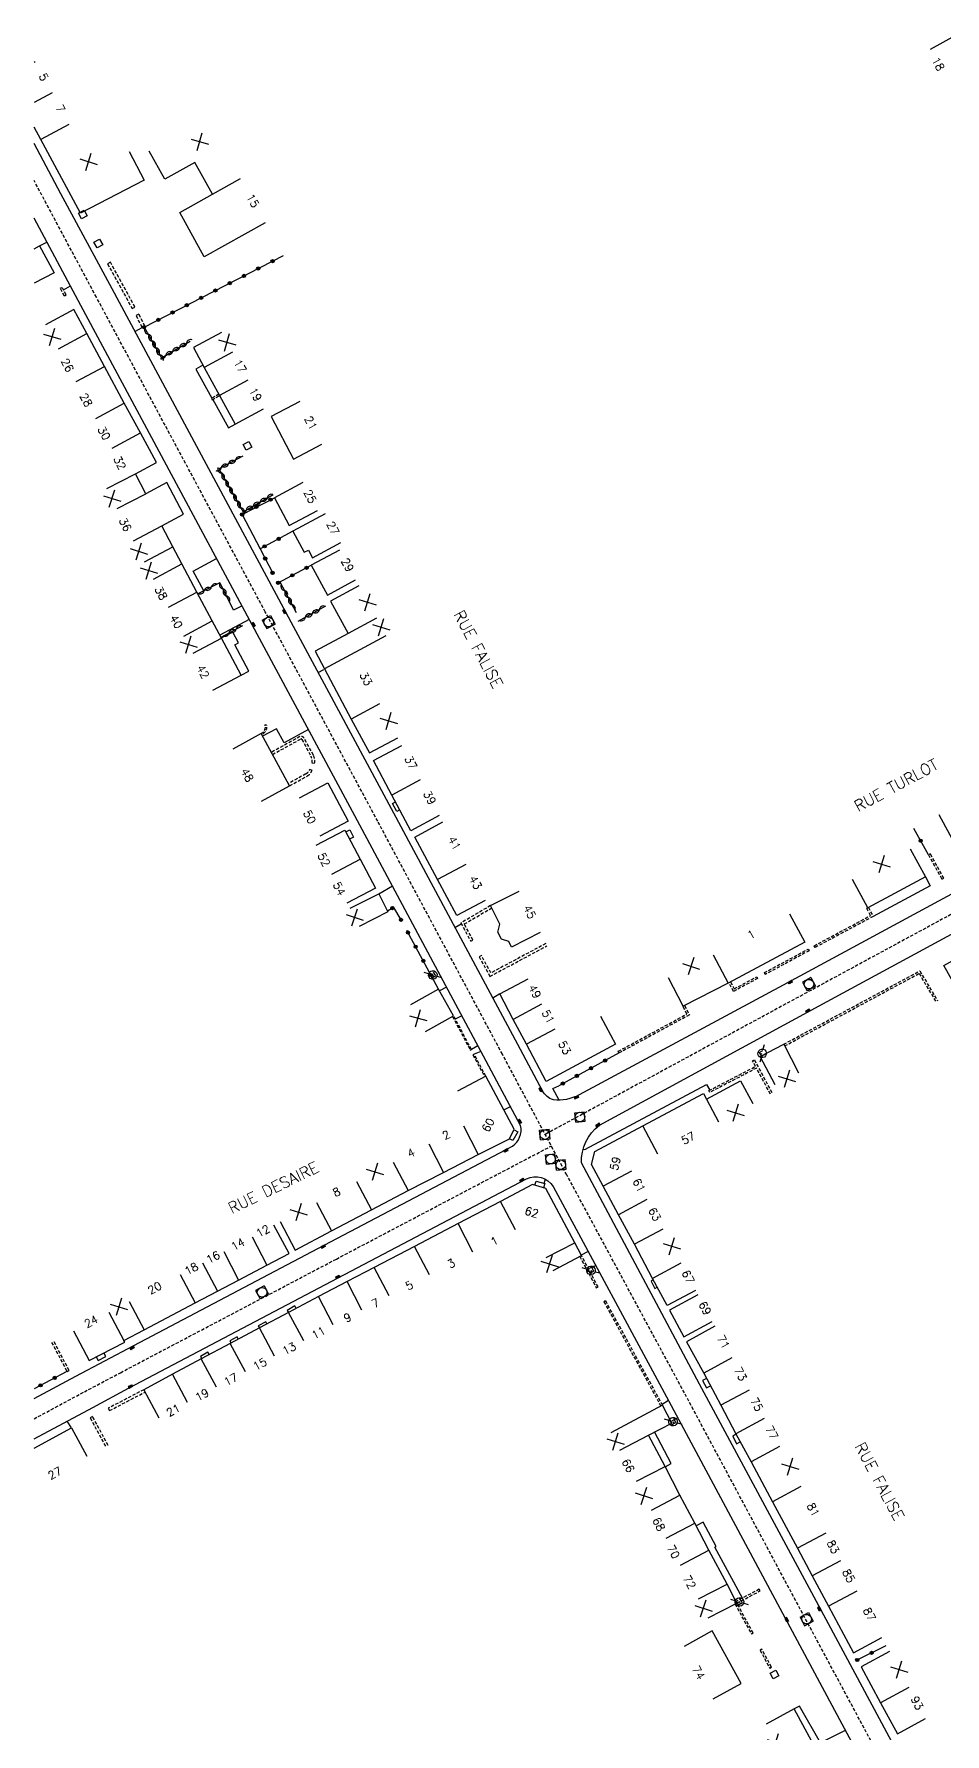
# Model space of a CAD drawing. Header units: millimetres. Extents: x 151000 to 152000, y 127000 to 128000.
# Drawn here: x 151000 to 151141.9, y 127267.3 to 127532 of the extents above; entities that cross this region are included whole.
import ezdxf
from ezdxf.enums import TextEntityAlignment as Align

# ---------------------------------------------------------------- set-up
doc = ezdxf.new("R2010")
doc.units = ezdxf.units.MM
doc.linetypes.add('DASHED', pattern=[0.75, 0.5, -0.25])
doc.layers.get('0').update_dxf_attribs({"linetype": 'CONTINUOUS'})
for name, color, linetype in [('W0001', 6, 'DASHED'), ('W0008', 7, 'CONTINUOUS'), ('W0100', 7, 'CONTINUOUS'), ('W0112', 1, 'DASHED'), ('W0310', 3, 'CONTINUOUS'), ('W0322', 7, 'CONTINUOUS'), ('W0334', 7, 'CONTINUOUS'), ('W0400', 7, 'CONTINUOUS'), ('W0420', 7, 'CONTINUOUS'), ('W0471', 7, 'CONTINUOUS'), ('W0989', 7, 'CONTINUOUS'), ('W0991', 7, 'CONTINUOUS'), ('W1102', 7, 'CONTINUOUS')]:
    doc.layers.add(name, color=color, linetype=linetype)
doc.styles.get("Standard").update_dxf_attribs({"font": 'romans.shx', "width": 0.85})

# ---------------------------------------------------------------- blocks, each defined once
blk = doc.blocks.new('t322o')
at = {"color": 0, "linetype": 'Continuous'}
for radius in [0.25, 0.15]:
    blk.add_circle((0, 0), radius, dxfattribs=at)
blk = doc.blocks.new('t310o')
at = {"color": 0, "linetype": 'Continuous'}
for centre, start, end in [((-0.5, 0.38), 216.8699, 323.1304), ((0.5, -0.37), 36.8699, 143.1303)]:
    blk.add_arc(centre, 0.625, start, end, dxfattribs=at)
blk = doc.blocks.new('T420')
for p, q in [((0.75, 0.75), (-0.75, 0.75)), ((-0.75, 0.75), (-0.75, -0.75)), ((0.75, 0.75), (0.75, -0.75)), ((0.75, -0.75), (-0.75, -0.75))]:
    blk.add_line(p, q)
blk.add_ellipse((0, 0), major_axis=(-0.53, 0.53), ratio=1, start_param=3.926991, end_param=10.210176)
blk = doc.blocks.new('T400')
for p, q in [((-0.15, 0.3), (0.15, 0.3)), ((-0.15, -0.25), (-0.15, 0.3)), ((-0.15, 0.15), (0.15, 0.15)), ((-0.15, 0), (0.15, 0)), ((0.15, 0.3), (0.15, -0.25)), ((-0.15, -0.15), (0.15, -0.15)), ((-0.15, -0.25), (-0.15, -0.3)), ((-0.15, -0.3), (0.15, -0.3)), ((0.15, -0.3), (0.15, -0.25))]:
    blk.add_line(p, q)
blk = doc.blocks.new('t112o')
at = {"color": 0, "linetype": 'Continuous'}
for p, q in [((-0.5, 0.5), (0.5, 0.5)), ((-0.5, -0.5), (-0.5, 0.5)), ((0.5, 0.5), (0.5, -0.5)), ((0.5, -0.5), (-0.5, -0.5))]:
    blk.add_line(p, q, dxfattribs=at)
blk = doc.blocks.new('t991o')
at = {"color": 0, "linetype": 'Continuous'}
for p, q in [((-1, 1), (1, -1)), ((-1, -1), (1, 1))]:
    blk.add_line(p, q, dxfattribs=at)
blk = doc.blocks.new('T471')
for p, q in [((-0.333334, 0.333334), (-0.333334, -0.333334)), ((-0.333334, 0.333334), (0.333334, 0.333334)), ((-0.333334, 0), (0, 0)), ((0.500001, 0.500001), (1.000002, 1.000002)), ((-0.500001, -0.500001), (-1.000002, -1.000002)), ((-0.333334, -0.333334), (0.333334, -0.333334))]:
    blk.add_line(p, q)
blk.add_ellipse((0, 0), major_axis=(0.471405, 0.471405), ratio=1, start_param=5.4977871438, end_param=11.780972451)

msp = doc.modelspace()

# ---------------------------------------------------------------- linework, layer by layer
at = {"layer": 'W0001'}
for points in [[(151272.72, 127000), (151268.77, 127007.34), (151253.6, 127035.55), (151243.01, 127055.26), (151225.1, 127088.74), (151214.06, 127109.65), (151202.82, 127130.63), (151190.22, 127154.29), (151178.9, 127175.56), (151166.05, 127199.45), (151149.47, 127230.52), (151119.33, 127286.69), (151101.28, 127320.38), (151082.96, 127354.34), (151072.94, 127373.12), (151053.52, 127409.41), (151036.02, 127442.01), (151009.72, 127491.02), (151000, 127509.2)], [(151276.92, 127466.94), (151243.39, 127449), (151217.14, 127434.83), (151191.06, 127420.9), (151162.59, 127405.54), (151142.15, 127394.55), (151119.7, 127382.38), (151079.6, 127360.64)], [(151000, 127316.34), (151007.84, 127320.56), (151013.46, 127323.53), (151047.08, 127341.23), (151080.56, 127358.84)]]:
    msp.add_lwpolyline(points, dxfattribs=at)
at = {"layer": 'W0008'}
for points in [[(151197.15, 127448.98, -0.257937), (151189.42, 127423.16), (151161.27, 127407.98), (151140.83, 127396.99), (151117.35, 127384.27), (151084.87, 127366.79, -0.152564), (151080.88, 127366.02, -0.220786), (151079.2, 127367.42), (151075.34, 127374.62), (151056.01, 127410.69), (151038.9, 127442.56), (151012.15, 127492.32), (151004.2, 127507.15), (151000, 127514.99)], [(151000, 127319.52), (151006.53, 127323), (151015.56, 127327.75), (151045.18, 127343.38), (151074.49, 127358.82, 0.308154), (151075.78, 127362.01), (151070.39, 127372.06), (151051.1, 127408.11), (151033.6, 127440.7), (151007.3, 127489.72), (151000, 127503.33)], [(151152.06, 127231.61), (151122.22, 127287.21), (151103.64, 127321.73), (151085.24, 127356.19, -0.234811), (151088.04, 127362.09), (151121.01, 127379.97), (151143.47, 127392.12)], [(151000, 127313.21), (151009.15, 127318.12), (151014.74, 127321.1), (151048.36, 127338.8), (151076.7, 127353.71, -0.400907)], [(151076.7, 127353.71, -0.400907), (151080.82, 127352.52), (151098.86, 127319.08), (151116.9, 127285.39), (151147.04, 127229.22)]]:
    msp.add_lwpolyline(points, format="xyb", dxfattribs=at)
at = {"layer": 'W0100'}
for points in [[(151160.47, 127491.54), (151164.83, 127494), (151163.37, 127496.58), (151160.85, 127501.17), (151158.45, 127505.54), (151156.08, 127509.89), (151153.67, 127514.31), (151151.24, 127518.69), (151148.84, 127523.07), (151146.43, 127527.48), (151143.95, 127532.02), (151139.56, 127529.62)], [(151000, 127527.65), (151000.2, 127527.75)], [(151014.83, 127513.7), (151017.14, 127509.27), (151007.22, 127504.09), (151001.04, 127515.57), (151000, 127517.53)], [(151036, 127502.61), (151026.48, 127497.33), (151022.7, 127504.24), (151027.81, 127507.06), (151025.07, 127512), (151020.37, 127509.39), (151017.94, 127513.76)], [(151000, 127498.55), (151000.87, 127499.01), (151003.15, 127494.82), (151000, 127493.2)], [(151027.87, 127429.81), (151032.28, 127432.16), (151029.2, 127437.95), (151027.74, 127440.65), (151025.38, 127445.09), (151023.02, 127449.49), (151021.6, 127452.15), (151019.92, 127455.4), (151023.29, 127457.25), (151020.66, 127462.16), (151017.4, 127460.42), (151015.78, 127463.53), (151019.05, 127465.28), (151016.57, 127469.89), (151014.04, 127474.54), (151010.97, 127480.26), (151008.25, 127485.35), (151006.2, 127489.13), (151001.81, 127486.74)], [(151029.22, 127485.54), (151024.82, 127483.17), (151026.49, 127480.08), (151028.91, 127475.71), (151031.33, 127471.25), (151035.72, 127473.63)], [(151041.38, 127474.78), (151036.94, 127472.47), (151040.41, 127465.82), (151044.84, 127468.13)], [(151041.84, 127462.16), (151037.43, 127459.8), (151039.76, 127455.45), (151044.17, 127457.81)], [(151045.34, 127457.31), (151040.3, 127454.57), (151042.08, 127451.3), (151042.73, 127451.65), (151043.39, 127450.43), (151047.78, 127452.82)], [(151047.57, 127451.65), (151043.17, 127449.27), (151045.68, 127444.63), (151050.08, 127447.01)], [(151050.57, 127446.06), (151046.18, 127443.67), (151048.91, 127438.63), (151043.76, 127435.88), (151045.22, 127433.16), (151049.4, 127425.32), (151052.24, 127420.05), (151056.64, 127422.42)], [(151179.58, 127431.2), (151181.93, 127426.78), (151179.02, 127425.23), (151174.39, 127422.75), (151170, 127420.38), (151165.6, 127418.01), (151161.19, 127415.63), (151156.79, 127413.26), (151152.38, 127410.88), (151147.97, 127408.5), (151143.35, 127406), (151140.97, 127410.4)], [(151035.42, 127412.54), (151039.8, 127414.94), (151035.36, 127423.06), (151030.97, 127420.65)], [(151063.11, 127410.3), (151058.7, 127407.94), (151055.73, 127413.48), (151052.85, 127418.85), (151057.26, 127421.21)], [(151041.33, 127413.05), (151045.75, 127415.4), (151048.92, 127409.43), (151044.5, 127407.09)], [(151070.26, 127397.07), (151065.85, 127394.71), (151062.84, 127400.34), (151059.28, 127406.92), (151063.68, 127409.3)], [(151043.96, 127405.69), (151048.38, 127408.03), (151050.78, 127403.5), (151053.16, 127398.97), (151048.73, 127396.65)], [(151136.45, 127405.14), (151138.81, 127400.73), (151129.82, 127395.93), (151127.47, 127400.34)], [(151049.22, 127395.86), (151053.68, 127398.11), (151055.1, 127395.3), (151050.64, 127393.04)], [(151078.84, 127392.06), (151074.38, 127389.79), (151073.94, 127390.67), (151072.79, 127391.05), (151072.21, 127392.15), (151072.55, 127393.4), (151071.09, 127396.28), (151075.54, 127398.54)], [(151117.63, 127395), (151120.01, 127390.6), (151108.11, 127384.18), (151101.11, 127380.6), (151098.83, 127385.05)], [(151144.11, 127382.57), (151141.67, 127386.93), (151145.15, 127388.88), (151147.6, 127384.52)], [(151088.2, 127379.08), (151090.57, 127374.67), (151079.75, 127368.86), (151076.67, 127374.7), (151074.63, 127378.55), (151072.52, 127382.54), (151076.93, 127384.88)], [(151060.98, 127376.67), (151065.34, 127379.13), (151063, 127383.27), (151058.64, 127380.81)], [(151115.39, 127368.35), (151113.09, 127372.79), (151116.74, 127374.68), (151119.04, 127370.24)], [(151038.34, 127347.05), (151040.67, 127342.63), (151046.32, 127345.61), (151052.56, 127348.89), (151058.27, 127351.89), (151063.77, 127354.72), (151069.17, 127357.5), (151074.02, 127359.96), (151074.79, 127361.43), (151070.35, 127369.72), (151065.94, 127367.36)], [(151102.99, 127336.34), (151098.59, 127333.98), (151096.31, 127338.21), (151093.49, 127343.54), (151091.01, 127348.13), (151088.63, 127352.56), (151086.83, 127355.95), (151087.33, 127357.99), (151094.79, 127361.96), (151104.24, 127367.01), (151104.71, 127366.12), (151110.04, 127368.97), (151111.92, 127365.44)], [(151080.82, 127339.47), (151085.25, 127341.79), (151084.21, 127343.77), (151079.72, 127352.19), (151077.64, 127352.83), (151072.66, 127350.21), (151066.04, 127346.75), (151059.26, 127343.2), (151052.97, 127339.91), (151048.75, 127337.72), (151044.28, 127335.39), (151039.65, 127332.92), (151035.09, 127330.49), (151030.56, 127328.07), (151026.05, 127325.67), (151021.57, 127323.29), (151017.09, 127320.88), (151019.46, 127316.48)], [(151006.14, 127330.05), (151008.57, 127325.44), (151014.13, 127328.3), (151013.99, 127328.53), (151017.13, 127330.19), (151025.11, 127334.4), (151028.55, 127336.22), (151031.86, 127337.95), (151036.27, 127340.26), (151039.71, 127342.11), (151037.34, 127346.51)], [(151103.36, 127335.65), (151098.96, 127333.28), (151101.2, 127329.11), (151105.61, 127331.48)], [(151106, 127330.76), (151101.62, 127328.36), (151104.31, 127323.45), (151106.94, 127318.46), (151109.31, 127314.03), (151111.68, 127309.63), (151115.01, 127303.44), (151118.88, 127296.2), (151121.2, 127291.88), (151123.73, 127287.15), (151127.63, 127279.92), (151132.03, 127282.3)], [(151105, 127285.35), (151109.45, 127287.64), (151107.93, 127290.59), (151105.1, 127295.89), (151102.89, 127300.08), (151100.55, 127304.46), (151098.27, 127308.92), (151095.67, 127313.82), (151099.32, 127315.69), (151097.88, 127318.46), (151089.81, 127314.17)], [(151000, 127311.8), (151005.86, 127314.94), (151008.22, 127310.53)], [(151105.75, 127272.73), (151110.12, 127275.14), (151105.61, 127283.32), (151101.23, 127280.9)], [(151133.21, 127280.1), (151128.81, 127277.73), (151131.81, 127272.13), (151134.44, 127267.28), (151138.84, 127269.66)], [(151151.96, 127191.22), (151156.36, 127193.59), (151152.8, 127200.21), (151155.67, 127201.75), (151153.5, 127205.78), (151149.64, 127212.91), (151147.27, 127217.34), (151144.34, 127222.66), (151141.72, 127227.7), (151138.7, 127233.29), (151136.18, 127238.03), (151132.68, 127244.68), (151130.52, 127248.66), (151127.64, 127254.01), (151122.62, 127263.34), (151121.46, 127265.51), (151118.4, 127271.18), (151114, 127268.81)]]:
    msp.add_lwpolyline(points, dxfattribs=at)
at = {"layer": 'W0112'}
for points in [[(151015.72, 127489.5), (151011.9, 127496.46), (151011.46, 127496.22), (151015.28, 127489.26)], [(151004.74, 127491.19), (151004.09, 127492.42), (151004.36, 127492.56), (151005, 127491.33)], [(151017.27, 127486.53), (151016.33, 127488.39), (151015.89, 127488.17), (151016.83, 127486.3)], [(151139.28, 127404.19), (151141.38, 127400.39), (151141.68, 127400.55), (151139.58, 127404.34)], [(151120.71, 127389.25), (151113.88, 127385.56), (151113.74, 127385.83), (151120.57, 127389.51)], [(151114.85, 127277.67), (151113.33, 127280.45), (151113.06, 127280.31), (151114.58, 127277.52)]]:
    msp.add_lwpolyline(points, close=True, dxfattribs=at)
for points in [[(151028.79, 127475.91), (151027.62, 127475.26), (151027.72, 127475.06), (151028.9, 127475.72)], [(151071.09, 127396.28), (151066.47, 127393.56), (151068.01, 127390.71), (151068.36, 127390.9), (151067, 127393.41), (151071.27, 127395.92)], [(151129.93, 127395.99), (151130.68, 127394.59), (151121.63, 127389.75), (151121.49, 127390.01), (151130.27, 127394.72), (151129.67, 127395.85), (151129.82, 127395.93)], [(151079.69, 127390.36), (151071.16, 127385.79), (151069.66, 127388.51), (151069.31, 127388.32), (151071, 127385.25), (151079.88, 127390.01)], [(151108.48, 127384.39), (151109.05, 127383.31), (151112.54, 127385.19), (151112.68, 127384.93), (151108.93, 127382.9), (151108.22, 127384.24)], [(151116.74, 127374.68), (151137.94, 127386.1), (151140.7, 127381.45)], [(151116.88, 127374.41), (151137.83, 127385.7), (151140.44, 127381.3)], [(151065.16, 127379.03), (151067.93, 127373.78), (151068.11, 127373.87), (151065.34, 127379.13)], [(151101.32, 127380.71), (151102.06, 127379.26), (151091.14, 127373.33), (151090.99, 127373.59), (151101.66, 127379.38), (151101.06, 127380.58), (151101.11, 127380.6)], [(151070.35, 127369.72), (151068.53, 127373.13), (151068.35, 127373.03), (151070.17, 127369.63)], [(151114.67, 127366.91), (151112.51, 127370.96), (151105.24, 127367.19), (151105.1, 127367.46), (151112.37, 127371.23), (151111.91, 127372.09), (151112.18, 127372.25), (151114.95, 127367.06)], [(151084.98, 127341.65), (151087.56, 127336.75), (151087.83, 127336.89), (151085.25, 127341.79)], [(151097.88, 127318.46), (151089.02, 127334.71), (151088.75, 127334.57), (151097.62, 127318.32)], [(151002.74, 127328.25), (151005.14, 127323.71), (151005.47, 127323.89), (151003.08, 127328.43)], [(151017.09, 127320.88), (151011.56, 127317.99), (151011.76, 127317.62), (151017.29, 127320.51)], [(151011.54, 127312.21), (151009.13, 127316.69), (151008.75, 127316.48), (151011.17, 127312.01)], [(151109.17, 127287.5), (151111.71, 127282.86), (151111.98, 127283.01), (151109.45, 127287.64), (151113.07, 127289.53), (151112.93, 127289.8), (151109.31, 127287.91)]]:
    msp.add_lwpolyline(points, dxfattribs=at)
at = {"layer": 'W0112', "flags": 128}
msp.add_lwpolyline([(151035.36, 127423.06, 0.366693), (151035.99, 127424.44), (151036.17, 127424.49, -0.366693), (151035.45, 127422.89)], format="xyb", dxfattribs=at)
at = {"layer": 'W0112'}
for points in [[(151037.14, 127419.8), (151041.56, 127422.24, -0.312531), (151041.71, 127422.16), (151043.14, 127419.53, -0.143076), (151043.29, 127418.5), (151043.69, 127418.45, 0.144747), (151043.5, 127419.71), (151042.06, 127422.36, 0.360662), (151041.41, 127422.61), (151036.95, 127420.15)], [(151039.8, 127414.94), (151042.52, 127416.43, 0.165541), (151043.3, 127417.33), (151042.93, 127417.48, -0.164747), (151042.33, 127416.78), (151039.61, 127415.29)]]:
    msp.add_lwpolyline(points, format="xyb", dxfattribs=at)
at = {"layer": 'W0310'}
for points in [[(151017.13, 127486.36), (151019.87, 127481.61), (151024.3, 127484.19)], [(151032.5, 127466.25), (151028.76, 127464.3), (151032.56, 127457.62), (151037.26, 127460.31)], [(151030.56, 127443.39), (151028.93, 127446.52), (151025.51, 127444.84)], [(151038.26, 127446.68), (151040.83, 127441.9)], [(151041.16, 127440.56), (151045.43, 127442.94)], [(151029.12, 127438.1), (151032.51, 127439.88)]]:
    msp.add_lwpolyline(points, dxfattribs=at)
at = {"layer": 'W0322'}
for points in [[(151017.13, 127486.36), (151038.83, 127497.5)], [(151032.4, 127457.2), (151037.43, 127459.8)], [(151040.3, 127454.57), (151035.21, 127451.86), (151037.22, 127447.94)], [(151038.01, 127446.55), (151043.17, 127449.27)], [(151139.28, 127404.19), (151137.02, 127408.26)], [(151057.15, 127394.06), (151056.03, 127396), (151055.04, 127395.43)], [(151063, 127383.27), (151058.07, 127392.38)], [(151091.14, 127373.33), (151081.74, 127368.23)], [(151005.13, 127323.71), (151000, 127321.04)], [(151128.2, 127278.79), (151132.71, 127281.03)]]:
    msp.add_lwpolyline(points, dxfattribs=at)
at = {"layer": 'W0334'}
for points in [[(151000.87, 127499.01), (151001.99, 127499.62)], [(151004.57, 127492.15), (151005.66, 127492.78)], [(151015.7, 127485.71), (151016.83, 127486.3)], [(151026.31, 127480.42), (151025.2, 127479.8), (151027.69, 127475.3)], [(151027.83, 127475.12), (151030.28, 127470.67), (151031.33, 127471.25)], [(151032.4, 127457.2), (151035.21, 127451.86)], [(151026.43, 127445.29), (151024.77, 127448.38), (151028.43, 127450.33)], [(151032.39, 127442.95), (151031.07, 127442.26), (151030.56, 127443.39)], [(151033.53, 127440.84), (151028.96, 127438.39)], [(151032.28, 127432.16), (151033.43, 127432.8), (151031.26, 127436.9), (151031.82, 127437.19), (151030.94, 127438.88), (151029.2, 127437.96)], [(151044.26, 127432.58), (151045.15, 127433.04)], [(151042.73, 127423.7), (151038.94, 127421.63), (151037.74, 127423.81), (151035.58, 127422.65)], [(151056.96, 127411.18), (151056.48, 127410.93), (151055.8, 127412.18), (151056.29, 127412.44)], [(151048.54, 127407.74), (151049.16, 127408.07), (151049.75, 127406.95), (151049.13, 127406.62)], [(151138.81, 127400.73), (151139.55, 127399.36), (151130.68, 127394.59)], [(151053.68, 127398.11), (151055.8, 127399.33)], [(151065.55, 127392.88), (151066.54, 127393.42)], [(151064.24, 127383.55), (151063.16, 127382.98)], [(151072.52, 127382.54), (151071.45, 127381.88)], [(151066.61, 127379.13), (151065.61, 127378.6)], [(151069.13, 127374.41), (151068.11, 127373.87)], [(151069.59, 127373.56), (151068.53, 127373.13)], [(151085.52, 127358.33), (151085.8, 127358.28), (151104.71, 127368.42), (151105.26, 127367.54)], [(151081.77, 127365.98), (151080.81, 127367.78), (151081.74, 127368.23)], [(151073.17, 127364.45), (151074.19, 127364.97)], [(151074.76, 127361.36), (151075.35, 127361.04), (151074.58, 127359.67), (151074.03, 127359.97)], [(151078, 127352.72), (151078.21, 127353.38), (151079.57, 127352.99), (151079.36, 127352.31)], [(151079.46, 127353.02), (151079.63, 127353.68)], [(151086.27, 127342.41), (151085.22, 127341.84)], [(151086.33, 127339.73), (151087.45, 127340.22)], [(151096.44, 127337.98), (151096.08, 127337.78), (151096.66, 127336.63), (151097.05, 127336.84)], [(151036.27, 127331.12), (151036.09, 127331.46), (151034.91, 127330.84), (151035.09, 127330.49)], [(151040.81, 127333.54), (151040.6, 127333.93), (151039.44, 127333.24), (151039.62, 127332.9)], [(151031.81, 127328.74), (151031.62, 127329.09), (151030.5, 127328.5), (151030.69, 127328.14)], [(151009.68, 127326.01), (151009.98, 127325.42), (151011.16, 127326.05), (151010.86, 127326.62)], [(151027.3, 127326.34), (151027.09, 127326.72), (151025.92, 127326.07), (151026.11, 127325.71)], [(151104.74, 127322.64), (151104.1, 127322.31), (151104.7, 127321.17), (151105.33, 127321.5)], [(151098.79, 127319.21), (151097.81, 127318.59)], [(151005.86, 127314.94), (151005.18, 127315.99)], [(151099.18, 127315.95), (151100.23, 127316.51)], [(151098.3, 127308.86), (151099.23, 127309.37), (151096.6, 127314.3)], [(151109.35, 127313.95), (151108.8, 127313.65), (151109.42, 127312.47), (151109.99, 127312.77)], [(151110.31, 127288.43), (151106.02, 127296.35), (151106.25, 127296.48), (151104.18, 127300.27), (151103.1, 127299.68)], [(151126.34, 127267.8), (151122.46, 127265.86), (151119.23, 127271.57), (151118.4, 127271.18)]]:
    msp.add_lwpolyline(points, dxfattribs=at)
at = {"layer": 'W1102'}
for p, q in [((151002.82, 127522.87), (151000, 127521.37)), ((151005.44, 127517.94), (151001.04, 127515.57)), ((151003.84, 127482.99), (151008.25, 127485.35)), ((151030.89, 127482.45), (151026.49, 127480.08)), ((151006.57, 127477.9), (151010.97, 127480.26)), ((151033.29, 127478.13), (151028.91, 127475.71)), ((151009.65, 127472.15), (151014.04, 127474.54)), ((151012.17, 127467.53), (151016.57, 127469.89)), ((151011.34, 127461.24), (151015.78, 127463.53)), ((151012.96, 127458.12), (151017.4, 127460.42)), ((151015.48, 127453.1), (151019.92, 127455.4)), ((151017.19, 127449.79), (151021.6, 127452.15)), ((151018.62, 127447.13), (151023.02, 127449.49)), ((151020.96, 127442.75), (151025.38, 127445.09)), ((151023.34, 127438.26), (151027.74, 127440.65)), ((151053.31, 127441.02), (151048.91, 127438.63)), ((151024.78, 127435.6), (151029.2, 127437.95)), ((151054.79, 127438.29), (151045.22, 127433.16)), ((151053.81, 127427.68), (151049.4, 127425.32)), ((151060.14, 127415.84), (151055.73, 127413.48)), ((151046.36, 127401.16), (151050.78, 127403.5)), ((151067.26, 127402.7), (151062.84, 127400.34)), ((151105.74, 127388.59), (151108.11, 127384.18)), ((151079.04, 127380.9), (151074.63, 127378.55)), ((151081.09, 127377.04), (151076.67, 127374.7)), ((151066.88, 127361.95), (151069.17, 127357.5)), ((151097.13, 127357.55), (151094.79, 127361.96)), ((151061.49, 127359.17), (151063.77, 127354.72)), ((151055.95, 127356.32), (151058.27, 127351.89)), ((151050.23, 127353.32), (151052.56, 127348.89)), ((151093.03, 127354.93), (151088.63, 127352.56)), ((151043.99, 127350.03), (151046.32, 127345.61)), ((151074.99, 127345.78), (151072.66, 127350.21)), ((151095.41, 127350.51), (151091.01, 127348.13)), ((151033.95, 127344.69), (151036.27, 127340.26)), ((151068.36, 127342.32), (151066.04, 127346.75)), ((151097.9, 127345.88), (151093.49, 127343.54)), ((151029.55, 127342.38), (151031.86, 127337.95)), ((151061.59, 127338.77), (151059.26, 127343.2)), ((151079.78, 127341.45), (151084.21, 127343.77)), ((151026.22, 127340.64), (151028.55, 127336.22)), ((151055.29, 127335.48), (151052.97, 127339.91)), ((151100.72, 127340.58), (151096.31, 127338.21)), ((151022.77, 127338.83), (151025.11, 127334.4)), ((151051.05, 127333.28), (151048.75, 127337.72)), ((151014.8, 127334.61), (151017.13, 127330.19)), ((151046.58, 127330.96), (151044.28, 127335.39)), ((151011.66, 127332.96), (151013.99, 127328.53)), ((151042.01, 127328.51), (151039.65, 127332.92)), ((151037.45, 127326.08), (151035.09, 127330.49)), ((151032.91, 127323.66), (151030.56, 127328.07)), ((151028.4, 127321.26), (151026.05, 127325.67)), ((151108.69, 127325.86), (151104.31, 127323.45)), ((151023.91, 127318.88), (151021.57, 127323.29)), ((151111.36, 127320.79), (151106.94, 127318.46)), ((151113.72, 127316.38), (151109.31, 127314.03)), ((151091.25, 127311.47), (151095.67, 127313.82)), ((151116.08, 127312.01), (151111.68, 127309.63)), ((151093.82, 127306.64), (151098.27, 127308.92)), ((151119.42, 127305.81), (151115.01, 127303.44)), ((151096.14, 127302.1), (151100.55, 127304.46)), ((151098.46, 127297.75), (151102.89, 127300.08)), ((151123.29, 127298.55), (151118.88, 127296.2)), ((151100.69, 127293.54), (151105.1, 127295.89)), ((151125.6, 127294.25), (151121.2, 127291.88)), ((151103.48, 127288.3), (151107.93, 127290.59)), ((151128.14, 127289.51), (151123.73, 127287.15)), ((151136.22, 127274.5), (151131.81, 127272.13))]:
    msp.add_line(p, q, dxfattribs=at)
at = {"layer": 'W1102', "flags": 128}
for points in [[(151027.81, 127507.06), (151032.18, 127509.49)], [(151104.71, 127366.12), (151106.6, 127362.6)]]:
    msp.add_lwpolyline(points, dxfattribs=at)

# ---------------------------------------------------------------- block references
at = {"layer": 'W0112'}
for p, rotation in [((151007.62, 127503.9), 118.732405227623), ((151010.02, 127499.39), 118.732405227623), ((151033.26, 127467.89), 297.542650990765), ((151115.32, 127276.53), 118.706895517951)]:
    msp.add_blockref('t112o', p, dxfattribs=dict(at, rotation=rotation))
at = {"layer": 'W0310'}
for p, rotation in [((151017.76, 127485.27), 299.937688690998), ((151018.38, 127484.19), 299.937688690998), ((151019.01, 127483.11), 299.937688690998), ((151019.63, 127482.02), 299.937688690998), ((151020.53, 127481.99), 30.22633195081029), ((151021.61, 127482.62), 30.22633195081029), ((151022.69, 127483.25), 30.22633195081029), ((151023.77, 127483.88), 30.22633195081029), ((151031.39, 127465.67), 207.456907508464), ((151029.18, 127464.52), 207.456907508464), ((151029.14, 127463.63), 299.671049904658), ((151030.29, 127465.1), 207.456907508464), ((151029.76, 127462.54), 299.671049904658), ((151030.38, 127461.46), 299.671049904658), ((151031, 127460.37), 299.671049904658), ((151031.62, 127459.28), 299.671049904658), ((151032.23, 127458.2), 299.671049904658), ((151033.07, 127457.91), 29.80599859056651), ((151034.16, 127458.53), 29.80599859056651), ((151035.24, 127459.15), 29.80599859056651), ((151036.32, 127459.78), 29.80599859056651), ((151026.49, 127445.32), 206.22041372272), ((151027.61, 127445.88), 206.22041372272), ((151029.41, 127445.61), 117.599286901239), ((151029.99, 127444.5), 117.599286901239), ((151038.97, 127445.35), 298.261032584955), ((151039.57, 127444.25), 298.261032584955), ((151040.16, 127443.15), 298.261032584955), ((151044.44, 127442.39), 29.1335708741607), ((151031.48, 127439.34), 27.6763082456864), ((151042.25, 127441.17), 29.1335708741607), ((151043.35, 127441.78), 29.1335708741607), ((151030.37, 127438.76), 27.6763082456864)]:
    msp.add_blockref('t310o', p, dxfattribs=dict(at, rotation=rotation))
at = {"layer": 'W0322'}
for p, rotation in [((151034.92, 127495.5), 27.19128446042659), ((151037.15, 127496.64), 27.19128446042659), ((151030.48, 127493.21), 27.19128446042659), ((151032.7, 127494.35), 27.19128446042659), ((151026.03, 127490.93), 27.19128446042659), ((151028.25, 127492.07), 27.19128446042659), ((151019.36, 127487.5), 27.19128446042659), ((151021.58, 127488.64), 27.19128446042659), ((151023.8, 127489.78), 27.19128446042659), ((151017.13, 127486.36), 27.19128446042659), ((151034.62, 127458.35), 27.3252996700613), ((151036.84, 127459.5), 27.3252996700613), ((151032.4, 127457.2), 27.3252996700613), ((151038.1, 127453.39), 207.998591412187), ((151035.89, 127452.22), 207.998591412187), ((151036.01, 127450.32), 297.139983693768), ((151037.15, 127448.09), 297.139983693768), ((151040.22, 127447.71), 27.8094888050426), ((151042.44, 127448.88), 27.8094888050426), ((151038.01, 127446.55), 27.8094888050426), ((151138.07, 127406.38), 118.952446613476), ((151055.81, 127395.88), 210.103932584171), ((151057.15, 127394.06), 119.973743295188), ((151058.24, 127392.07), 118.377469239193), ((151059.43, 127389.87), 118.377469239193), ((151060.62, 127387.67), 118.377469239193), ((151061.81, 127385.47), 118.377469239193), ((151086.74, 127370.94), 208.499191910021), ((151088.94, 127372.14), 208.499191910021), ((151082.35, 127368.56), 208.499191910021), ((151084.54, 127369.75), 208.499191910021), ((151001.01, 127321.56), 207.529644949965), ((151003.22, 127322.72), 207.529644949965), ((151128.2, 127278.79), 26.35665321416019), ((151130.44, 127279.9), 26.35665321416019)]:
    msp.add_blockref('t322o', p, dxfattribs=dict(at, rotation=rotation))
at = {"layer": 'W0400'}
for p, rotation in [((151034.19, 127440.02), 208.226643037977), ((151039, 127442.07), 208.226643037977), ((151117.77, 127384.35), 118.4609065376901), ((151120.52, 127379.88), 118.4609065376901), ((151078.91, 127367.58), 211.1077699621318), ((151084.46, 127366.43), 289.7061505199489), ((151075.64, 127362.65), 209.1953973231264), ((151087.81, 127362.12), 120.3206322155574), ((151073.49, 127358.13), 117.7800141664967), ((151075.98, 127353.54), 117.7800141664967), ((151045.03, 127343.16), 297.7504991526473), ((151047.31, 127338.43), 297.7504991526473), ((151015.26, 127327.38), 297.7623158372653), ((151015.01, 127321.37), 297.7623158372653), ((151122.29, 127286.72), 208.216449823585), ((151117.23, 127285.05), 208.216449823585)]:
    msp.add_blockref('T400', p, dxfattribs=dict(at, rotation=rotation))
at = {"layer": 'W0420'}
for p, rotation in [((151036.54, 127440.43), 118.228783528521), ((151120.68, 127384.04), 28.46090653769009), ((151085.02, 127363.35), 185.84112129401), ((151079.55, 127360.61), 185.84112129401), ((151080.46, 127356.81), 185.84112129401), ((151082.04, 127355.91), 185.84112129401), ((151035.52, 127336.04), 28.22669338444479), ((151120.31, 127285.14), 118.226984184578)]:
    msp.add_blockref('T420', p, dxfattribs=dict(at, rotation=rotation))
at = {"layer": 'W0471'}
for p, rotation in [((151062.11, 127385.46), 119.477941449632), ((151113.39, 127373.26), 30.60707050676), ((151086.74, 127339.46), 118.621898493734), ((151099.51, 127315.9), 118.102717574352), ((151109.85, 127287.82), 118.914979355405)]:
    msp.add_blockref('T471', p, dxfattribs=dict(at, rotation=rotation))
at = {"layer": 'W0991'}
for p, rotation in [((151025.81, 127515.25), 28.99536059910577), ((151008.47, 127512.13), 27.55298926091169), ((151002.82, 127484.87), 28.47269315301236), ((151030.06, 127484), 28.35819115277407), ((151012.15, 127459.68), 27.37312322678651), ((151016.33, 127451.45), 27.31865644618629), ((151017.9, 127448.46), 28.18383470977311), ((151051.94, 127443.54), 28.49270376747662), ((151054.05, 127439.65), 28.49270376669885), ((151024.06, 127436.93), 28.47537271110291), ((151055.23, 127425.05), 28.29155325166126), ((151131.96, 127402.74), 298.1156620825563), ((151049.93, 127394.45), 26.84443360170147), ((151102.31, 127386.83), 297.1085552407636), ((151059.81, 127378.74), 29.47794144949957), ((151117.22, 127369.29), 297.3717613155824), ((151109.26, 127364.02), 298.0952531966336), ((151053.09, 127354.82), 297.7278267836495), ((151041.17, 127348.54), 297.7751540020736), ((151099.31, 127343.23), 27.96068744730544), ((151080.3, 127340.46), 27.65164070799711), ((151013.23, 127333.78), 297.8178156766401), ((151090.53, 127312.82), 27.98885567664752), ((151117.75, 127308.91), 28.30121639155239), ((151094.98, 127304.37), 27.14247854767049), ((151104.24, 127286.83), 27.22070196333153), ((151134.71, 127277.3), 28.26571100838309), ((151115.52, 127265.99), 28.36533649276588)]:
    msp.add_blockref('t991o', p, dxfattribs=dict(at, rotation=rotation))

# ---------------------------------------------------------------- texts
at = {"layer": 'W0989'}
for s, rotation, p in [('RUE FALISE', 298.1693, (151069.2, 127436.21)), ('RUE TURLOT', 28.4648, (151134.27, 127415.03)), ('RUE DESAIRE', 25.897, (151037.28, 127352.35)), ('RUE FALISE', 298.1693, (151131.68, 127306.6))]:
    msp.add_text(s, height=1.75, rotation=rotation, dxfattribs=at).set_placement(p, align=Align.MIDDLE)
at = {"layer": 'W0991'}
for s, rotation, p in [('18', 298.6644, (151140.8, 127527.35)), ('5', 298.2002, (151001.51, 127525.31)), ('7', 298.0642, (151004.13, 127520.41)), ('15', 298.9954, (151034.09, 127506.05)), ('26', 298.1465, (151005.2, 127480.44)), ('17', 298.9451, (151032.09, 127480.29)), ('28', 298.2187, (151008.11, 127475.02)), ('19', 298.4715, (151034.5, 127475.88)), ('21', 297.5427, (151043.11, 127471.45)), ('30', 298.5677, (151010.91, 127469.84)), ('32', 297.3097, (151013.36, 127465.22)), ('25', 298.1903, (151043, 127459.99)), ('36', 296.6781, (151014.22, 127455.61)), ('27', 298.5193, (151046.56, 127455.06)), ('29', 298.4197, (151048.82, 127449.33)), ('38', 298.1786, (151019.79, 127444.94)), ('40', 297.9491, (151022.15, 127440.5)), ('42', 298.0063, (151026.32, 127432.71)), ('33', 298.1605, (151051.71, 127431.6)), ('37', 298.2083, (151058.7, 127418.53)), ('48', 298.7249, (151033.2, 127416.6)), ('39', 298.1692, (151061.63, 127413.07)), ('50', 297.9834, (151042.92, 127410.07)), ('41', 298.4207, (151065.47, 127406)), ('52', 297.9067, (151045.16, 127403.43)), ('43', 298.0959, (151068.76, 127399.88)), ('54', 297.7006, (151047.55, 127398.9)), ('45', 296.9356, (151077.19, 127395.3)), ('1', 28.3137, (151111.69, 127391.79)), ('49', 297.8915, (151077.99, 127382.89)), ('51', 298.0004, (151080.07, 127378.97)), ('53', 298.2462, (151082.65, 127374.14)), ('2', 27.2508, (151064.19, 127360.56)), ('60', 62.2429, (151070.72, 127362.1)), ('57', 28.0952, (151101.86, 127360.07)), ('4', 27.1912, (151058.72, 127357.74)), ('59', 76.2376, (151090.52, 127356.11)), ('61', 298.2799, (151094.22, 127352.72)), ('8', 27.7696, (151047.11, 127351.67)), ('62', 343.0079, (151077.51, 127348.52)), ('63', 298.3531, (151096.66, 127348.19)), ('12', 28.2267, (151035.65, 127345.6)), ('1', 27.5971, (151071.68, 127344.05)), ('16', 27.5706, (151027.88, 127341.51)), ('14', 27.6726, (151031.75, 127343.54)), ('18', 27.8344, (151024.5, 127339.73)), ('3', 27.6573, (151064.97, 127340.54)), ('67', 298.2324, (151101.86, 127338.46)), ('20', 27.8415, (151018.79, 127336.72)), ('5', 27.5881, (151058.44, 127337.12)), ('7', 27.3836, (151053.17, 127334.38)), ('69', 298.2943, (151104.49, 127333.57)), ('24', 27.8178, (151008.9, 127331.5)), ('9', 27.4939, (151048.82, 127332.12)), ('11', 28.1224, (151044.3, 127329.74)), ('71', 298.7607, (151107.35, 127328.31)), ('13', 28.082, (151039.73, 127327.29)), ('17', 28.0219, (151030.65, 127322.46)), ('15', 28.0547, (151035.18, 127324.87)), ('73', 297.8206, (151110.03, 127323.32)), ('19', 27.9899, (151026.16, 127320.07)), ('21', 28.3149, (151021.69, 127317.68)), ('75', 298.1107, (151112.54, 127318.59)), ('77', 298.3405, (151114.9, 127314.19)), ('27', 28.196, (151003.25, 127307.87)), ('66', 297.9889, (151092.53, 127309.05)), ('81', 298.0856, (151121.35, 127302.18)), ('68', 298.0629, (151097.3, 127299.93)), ('83', 298.2802, (151124.45, 127296.4)), ('70', 297.8492, (151099.58, 127295.64)), ('72', 298.0558, (151102.08, 127290.92)), ('85', 298.1297, (151126.87, 127291.88)), ('87', 298.3649, (151130.09, 127285.9)), ('74', 298.915, (151103.49, 127276.81)), ('93', 298.4017, (151137.53, 127272.08))]:
    msp.add_text(s, height=1.25, rotation=rotation, dxfattribs=at).set_placement(p, align=Align.MIDDLE)

doc.saveas('drawing.dxf')
